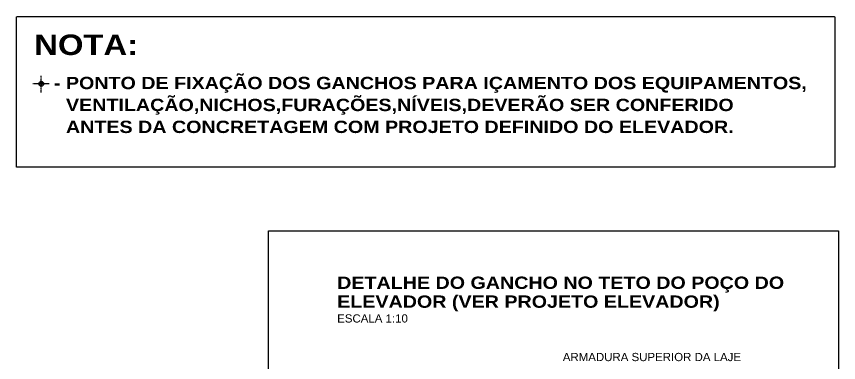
# Model space of a CAD drawing. Extents: x 0 to 5945, y 0 to 4205.
# Drawn here: x 3874 to 4877, y 1530 to 1952 of the extents above; entities that cross this region are included whole.
import ezdxf

# ---------------------------------------------------------------- set-up
doc = ezdxf.new("R2010")
doc.units = 0
doc.header["$MEASUREMENT"] = 0
doc.linetypes.add('ESTILO_TQS_0006', pattern=[0.3, 0.2, -0.1])
doc.linetypes.add('ESTILO_TQS_0007', pattern=[2.1, 1.5, -0.2, 0.2, -0.2])
for name, color, linetype in [('MTH-201', 4, 'CONTINUOUS'), ('MTH-230', 1, 'CONTINUOUS'), ('MTH-EIXO-217', 8, 'CONTINUOUS'), ('MTH-LINHA-CORTE', 5, 'CONTINUOUS'), ('MTH-LINHAS-GERAIS', 7, 'CONTINUOUS'), ('MTH-TXT-NEGRITO', 5, 'CONTINUOUS')]:
    doc.layers.add(name, color=color, linetype=linetype)
doc.styles.add('TQS_ARIAL', font='arial.ttf')
doc.styles.add('TQS_ARIAL_BLACK', font='ariblk.ttf')

msp = doc.modelspace()

# ---------------------------------------------------------------- linework, layer by layer
at = {"layer": 'MTH-201', "linetype": 'ESTILO_TQS_0006'}
msp.add_lwpolyline([(3874.432596, 1952.174645), (4872.263628, 1952.174645), (4872.263628, 1768.402508), (3874.432596, 1768.402508), (3874.432596, 1952.174645)], dxfattribs=at)
at = {"layer": 'MTH-230', "linetype": 'Continuous'}
msp.add_lwpolyline([(4181.663973, 1690.966414), (4876.890483, 1690.966414), (4876.890483, 922.725345), (4181.663973, 922.725345), (4181.663973, 1690.966414)], dxfattribs=at)
at = {"layer": 'MTH-EIXO-217', "linetype": 'ESTILO_TQS_0007'}
for p, q in [((3904.707415, 1859.577639), (3904.707415, 1879.94385)), ((3914.267962, 1870.081057), (3894.398821, 1870.081057))]:
    msp.add_line(p, q, dxfattribs=at)
at = {"layer": 'MTH-LINHAS-GERAIS', "linetype": 'Continuous'}
for radius in [2.91375, 1.4525]:
    msp.add_circle((3904.707415, 1870.081057), radius, dxfattribs=at)

# ---------------------------------------------------------------- texts
at = {"layer": 'MTH-LINHA-CORTE', "linetype": 'Continuous', "style": 'TQS_ARIAL'}
msp.add_text('ARMADURA SUPERIOR DA LAJE', height=10, dxfattribs=at).set_placement((4540.655539, 1532.157848))
at = {"layer": 'MTH-LINHAS-GERAIS', "linetype": 'Continuous', "style": 'TQS_ARIAL'}
msp.add_text('ESCALA 1:10', height=10, dxfattribs=at).set_placement((4265.530774, 1579.167737))
at = {"layer": 'MTH-TXT-NEGRITO', "linetype": 'Continuous', "style": 'TQS_ARIAL_BLACK'}
for s, height, p in [('NOTA:', 25, (3896.196563, 1905.169101)), ('- PONTO DE FIXAÇÃO DOS GANCHOS PARA IÇAMENTO DOS EQUIPAMENTOS,', 15, (3920.106829, 1863.585452)), ('VENTILAÇÃO,NICHOS,FURAÇÕES,NÍVEIS,DEVERÃO SER CONFERIDO', 15, (3934.823108, 1836.855499)), ('ANTES DA CONCRETAGEM COM PROJETO DEFINIDO DO ELEVADOR.', 15, (3934.823108, 1810.125546)), ('DETALHE DO GANCHO NO TETO DO POÇO DO', 15, (4265.530774, 1620.167737)), ('ELEVADOR (VER PROJETO ELEVADOR)', 15, (4265.530774, 1597.167737))]:
    msp.add_text(s, height=height, dxfattribs=at).set_placement(p)

doc.saveas('drawing.dxf')
